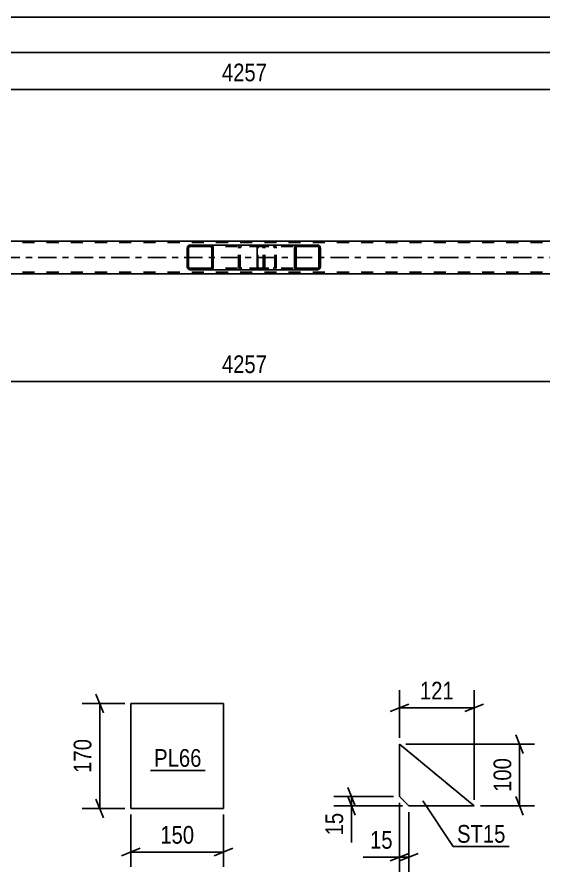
# Model space of a CAD drawing. Header units: millimetres. Extents: x 0 to 841, y 0 to 594.
# Drawn here: x 536.4 to 621.8, y 129.8 to 268.2 of the extents above; entities that cross this region are included whole.
import ezdxf

# ---------------------------------------------------------------- set-up
doc = ezdxf.new("R2010")
doc.units = ezdxf.units.MM
doc.linetypes.add('DXK_LINE_DOT2', pattern=[3.9198, 1.9599, -1.9599])
doc.linetypes.add('DXK_LINE_DOT3', pattern=[5.9187, 2.979, -0.9799, 0.9799, -0.9799])
doc.styles.add('Arial Narrow', font='ARIALN.TTF', dxfattribs={"height": 0.2})

# ---------------------------------------------------------------- blocks, each defined once
blk = doc.blocks.new('Part-272366397-4749 - 4733')
at = {"color": 2, "linetype": 'Continuous'}
for p, q in [((598.41, 150.48), (598.41, 141.98)), ((610.5, 140.48), (598.41, 150.48)), ((598.41, 150.48), (598.41, 150.48)), ((598.41, 141.98), (599.91, 140.48)), ((598.41, 141.98), (598.41, 141.98)), ((599.91, 140.48), (610.5, 140.48))]:
    blk.add_line(p, q, dxfattribs=at)
at = {"color": 7, "linetype": 'DXK_LINE_DOT2'}
for p, q in [((598.41, 141.98), (598.41, 150.48)), ((610.5, 140.48), (598.41, 150.48)), ((598.41, 141.98), (599.91, 140.48))]:
    blk.add_line(p, q, dxfattribs=at)
blk = doc.blocks.new('Part-272366397-2436 - 2415')
at = {"color": 7, "linetype": 'DXK_LINE_DOT2'}
for p, q in [((754.86, 231.68), (95.95, 231.68)), ((754.86, 226.88), (95.95, 226.88))]:
    blk.add_line(p, q, dxfattribs=at)
at = {"color": 2, "linetype": 'Continuous'}
for p, q in [((657.62, 231.92), (493.35, 231.92)), ((754.86, 226.64), (237.94, 226.64))]:
    blk.add_line(p, q, dxfattribs=at)
at = {"color": 7, "linetype": 'DXK_LINE_DOT3'}
blk.add_line((95.95, 229.28), (754.86, 229.28), dxfattribs=at)
blk = doc.blocks.new('Part-272366397-2579 - 2415')
at = {"linetype": 'Continuous'}
h = blk.add_hatch(dxfattribs=at)
h.set_pattern_fill('', scale=0.7, style=0, pattern_type=0)
h.set_pattern_definition([(45, (585.5507, 230.9796), (-1.57154, 1.57154), [])])
h.paths.add_polyline_path([(585.59, 230.8), (585.55, 230.98), (585.44, 231.14), (585.28, 231.24), (585.09, 231.28), (581.9, 231.28), (581.71, 231.24), (581.55, 231.14), (581.44, 230.98), (581.4, 230.8), (581.4, 227.76), (581.44, 227.57), (581.55, 227.42), (581.71, 227.31), (581.9, 227.28), (585.09, 227.28), (585.28, 227.31), (585.44, 227.42), (585.55, 227.57), (585.59, 227.76)])
h.paths.add_polyline_path([(585.32, 227.66), (585.26, 227.59), (585.18, 227.53), (585.09, 227.52), (581.9, 227.52), (581.81, 227.53), (581.72, 227.59), (581.67, 227.66), (581.65, 227.76), (581.65, 230.8), (581.67, 230.89), (581.72, 230.97), (581.81, 231.02), (581.9, 231.04), (585.09, 231.04), (585.18, 231.02), (585.26, 230.97), (585.32, 230.89), (585.34, 230.8), (585.34, 227.76)])
at = {"color": 2, "linetype": 'Continuous'}
for p, q in [((575.35, 230.98), (575.41, 231.14)), ((575.41, 231.14), (575.5, 231.24)), ((575.5, 231.24), (575.6, 231.28)), ((581.9, 231.28), (575.6, 231.28)), ((581.9, 231.28), (581.71, 231.24)), ((581.9, 231.28), (585.09, 231.28)), ((585.28, 231.24), (585.09, 231.28)), ((575.33, 230.8), (575.35, 230.98)), ((575.33, 227.76), (575.33, 230.8)), ((581.44, 230.98), (581.4, 230.8)), ((581.4, 227.76), (581.4, 230.8)), ((581.65, 230.8), (581.67, 230.89)), ((581.65, 227.76), (581.65, 230.8)), ((581.67, 230.89), (581.72, 230.97)), ((581.72, 230.97), (581.81, 231.02)), ((581.81, 231.02), (581.9, 231.04)), ((581.9, 231.04), (585.09, 231.04)), ((585.09, 231.04), (585.18, 231.02)), ((585.18, 231.02), (585.26, 230.97)), ((585.26, 230.97), (585.32, 230.89)), ((585.32, 230.89), (585.34, 230.8)), ((585.34, 227.76), (585.34, 230.8)), ((585.59, 230.8), (585.55, 230.98)), ((585.59, 227.76), (585.59, 230.8)), ((575.35, 227.57), (575.33, 227.76)), ((575.41, 227.42), (575.35, 227.57)), ((575.5, 227.31), (575.41, 227.42)), ((575.6, 227.28), (575.5, 227.31)), ((581.9, 227.28), (575.6, 227.28)), ((581.4, 227.76), (581.44, 227.57)), ((581.67, 227.66), (581.65, 227.76)), ((581.72, 227.59), (581.67, 227.66)), ((581.71, 227.31), (581.9, 227.28)), ((581.81, 227.53), (581.72, 227.59)), ((581.9, 227.52), (581.81, 227.53)), ((581.9, 227.52), (585.09, 227.52)), ((581.9, 227.28), (585.09, 227.28)), ((585.18, 227.53), (585.09, 227.52)), ((585.09, 227.28), (585.28, 227.31)), ((585.26, 227.59), (585.18, 227.53)), ((585.32, 227.66), (585.26, 227.59)), ((585.34, 227.76), (585.32, 227.66)), ((585.55, 227.57), (585.59, 227.76))]:
    blk.add_line(p, q, dxfattribs=at)
at = {"color": 7, "linetype": 'DXK_LINE_DOT2'}
for p, q in [((576.59, 231.04), (576.59, 231.28)), ((577.94, 231.28), (578.13, 231.24)), ((585.09, 231.28), (581.9, 231.28)), ((575.48, 230.89), (575.47, 230.8)), ((575.47, 227.76), (575.47, 230.8)), ((575.51, 230.97), (575.48, 230.89)), ((575.55, 231.02), (575.51, 230.97)), ((575.6, 231.04), (575.55, 231.02)), ((585.09, 231.04), (575.6, 231.04)), ((578.03, 231.02), (577.94, 231.04)), ((578.11, 230.97), (578.03, 231.02)), ((578.17, 230.89), (578.11, 230.97)), ((578.19, 230.8), (578.17, 230.89)), ((578.19, 227.76), (578.19, 230.8)), ((578.4, 230.98), (578.44, 230.8)), ((578.44, 227.76), (578.44, 230.8)), ((575.47, 227.76), (575.48, 227.66)), ((575.48, 227.66), (575.51, 227.59)), ((575.51, 227.59), (575.55, 227.53)), ((575.55, 227.53), (575.6, 227.52)), ((585.09, 227.52), (575.6, 227.52)), ((577.94, 227.28), (575.6, 227.28)), ((576.59, 227.28), (576.59, 227.52)), ((577.94, 227.52), (578.03, 227.53)), ((578.13, 227.31), (577.94, 227.28)), ((578.03, 227.53), (578.11, 227.59)), ((578.11, 227.59), (578.17, 227.66)), ((578.17, 227.66), (578.19, 227.76)), ((578.44, 227.76), (578.4, 227.57)), ((585.09, 227.28), (581.9, 227.28))]:
    blk.add_line(p, q, dxfattribs=at)
for centre, start, end in [((577.95, 230.78), 23.8494, 68.8059), ((577.95, 227.77), 291.1941, 336.1506)]:
    blk.add_arc(centre, 0.492, start, end, dxfattribs=at)
at = {"color": 2, "linetype": 'Continuous'}
for centre, start, end in [((581.89, 230.78), 111.1941, 156.1506), ((585.1, 230.78), 23.8494, 68.8059), ((581.89, 227.77), 203.8494, 248.8059), ((585.1, 227.77), 291.1941, 336.1506)]:
    blk.add_arc(centre, 0.492, start, end, dxfattribs=at)
blk = doc.blocks.new('Part-272366397-2578 - 2415')
at = {"linetype": 'Continuous'}
h = blk.add_hatch(dxfattribs=at)
h.set_pattern_fill('', scale=0.7, style=0, pattern_type=0)
h.set_pattern_definition([(45, (568.2055, 230.9796), (-1.57154, 1.57154), [])])
h.paths.add_polyline_path([(568.24, 230.8), (568.21, 230.98), (568.09, 231.14), (567.93, 231.24), (567.73, 231.28), (564.5, 231.28), (564.3, 231.24), (564.14, 231.14), (564.03, 230.98), (563.99, 230.8), (563.99, 227.76), (564.03, 227.57), (564.14, 227.42), (564.3, 227.31), (564.5, 227.28), (567.73, 227.28), (567.93, 227.31), (568.09, 227.42), (568.21, 227.57), (568.24, 227.76)])
h.paths.add_polyline_path([(567.97, 227.66), (567.91, 227.59), (567.83, 227.53), (567.73, 227.52), (564.5, 227.52), (564.4, 227.53), (564.32, 227.59), (564.26, 227.66), (564.24, 227.76), (564.24, 230.8), (564.26, 230.89), (564.32, 230.97), (564.4, 231.02), (564.5, 231.04), (567.73, 231.04), (567.83, 231.02), (567.91, 230.97), (567.97, 230.89), (567.99, 230.8), (567.99, 227.76)])
at = {"color": 2, "linetype": 'Continuous'}
for p, q in [((564.5, 231.28), (564.3, 231.24)), ((564.5, 231.28), (567.73, 231.28)), ((575.6, 231.28), (567.73, 231.28)), ((567.93, 231.24), (567.73, 231.28)), ((564.03, 230.98), (563.99, 230.8)), ((563.99, 227.76), (563.99, 230.8)), ((564.24, 230.8), (564.26, 230.89)), ((564.24, 227.76), (564.24, 230.8)), ((564.26, 230.89), (564.32, 230.97)), ((564.32, 230.97), (564.4, 231.02)), ((564.4, 231.02), (564.5, 231.04)), ((564.5, 231.04), (567.73, 231.04)), ((567.73, 231.04), (567.83, 231.02)), ((567.83, 231.02), (567.91, 230.97)), ((567.91, 230.97), (567.97, 230.89)), ((567.97, 230.89), (567.99, 230.8)), ((567.99, 227.76), (567.99, 230.8)), ((568.24, 230.8), (568.21, 230.98)), ((568.24, 227.76), (568.24, 230.8)), ((563.99, 227.76), (564.03, 227.57)), ((564.26, 227.66), (564.24, 227.76)), ((564.32, 227.59), (564.26, 227.66)), ((564.3, 227.31), (564.5, 227.28)), ((564.4, 227.53), (564.32, 227.59)), ((564.5, 227.52), (564.4, 227.53)), ((564.5, 227.52), (567.73, 227.52)), ((564.5, 227.28), (567.73, 227.28)), ((567.83, 227.53), (567.73, 227.52)), ((567.73, 227.28), (567.93, 227.31)), ((575.6, 227.28), (567.73, 227.28)), ((567.91, 227.59), (567.83, 227.53)), ((567.97, 227.66), (567.91, 227.59)), ((567.99, 227.76), (567.97, 227.66)), ((568.21, 227.57), (568.24, 227.76))]:
    blk.add_line(p, q, dxfattribs=at)
at = {"color": 7, "linetype": 'DXK_LINE_DOT2'}
for p, q in [((567.73, 231.28), (564.5, 231.28)), ((572.65, 231.24), (572.85, 231.28)), ((576.08, 231.28), (572.85, 231.28)), ((576.08, 231.28), (576.28, 231.24)), ((576.08, 231.04), (564.5, 231.04)), ((572.34, 230.8), (572.38, 230.98)), ((572.34, 227.76), (572.34, 230.8)), ((572.61, 230.89), (572.59, 230.8)), ((572.59, 227.76), (572.59, 230.8)), ((572.67, 230.97), (572.61, 230.89)), ((572.67, 230.97), (572.69, 230.98)), ((572.69, 230.98), (572.75, 231.02)), ((572.75, 231.02), (572.85, 231.04)), ((576.18, 231.02), (576.08, 231.04)), ((576.26, 230.97), (576.18, 231.02)), ((576.32, 230.89), (576.26, 230.97)), ((576.34, 230.8), (576.32, 230.89)), ((576.34, 227.76), (576.34, 230.8)), ((576.55, 230.98), (576.59, 230.8)), ((576.59, 227.76), (576.59, 230.8)), ((576.08, 227.52), (564.5, 227.52)), ((567.73, 227.28), (564.5, 227.28)), ((572.38, 227.57), (572.34, 227.76)), ((572.59, 227.76), (572.61, 227.66)), ((572.61, 227.66), (572.67, 227.59)), ((572.85, 227.28), (572.65, 227.31)), ((572.67, 227.59), (572.69, 227.57)), ((572.69, 227.57), (572.75, 227.53)), ((572.75, 227.53), (572.85, 227.52)), ((576.08, 227.28), (572.85, 227.28)), ((576.08, 227.52), (576.18, 227.53)), ((576.28, 227.31), (576.08, 227.28)), ((576.18, 227.53), (576.26, 227.59)), ((576.26, 227.59), (576.32, 227.66)), ((576.32, 227.66), (576.34, 227.76)), ((576.59, 227.76), (576.55, 227.57))]:
    blk.add_line(p, q, dxfattribs=at)
at = {"color": 2, "linetype": 'Continuous'}
for centre, start, end in [((564.48, 230.78), 110.7583, 155.68), ((567.75, 230.78), 24.32, 69.2417), ((564.48, 227.78), 204.32, 249.2417), ((567.75, 227.78), 290.7583, 335.68)]:
    blk.add_arc(centre, 0.496, start, end, dxfattribs=at)
at = {"color": 7, "linetype": 'DXK_LINE_DOT2'}
for centre, start, end in [((572.83, 230.78), 110.7583, 155.68), ((576.1, 230.78), 24.32, 69.2417), ((572.83, 227.78), 204.32, 249.2417), ((576.1, 227.78), 290.7583, 335.68)]:
    blk.add_arc(centre, 0.496, start, end, dxfattribs=at)
blk = doc.blocks.new('Part-272366397-4706 - 4702')
at = {"color": 2, "linetype": 'Continuous'}
for p, q in [((554.89, 157.07), (569.89, 157.07)), ((554.89, 157.07), (554.89, 140.07)), ((569.89, 157.07), (569.89, 140.07)), ((554.89, 140.07), (569.89, 140.07))]:
    blk.add_line(p, q, dxfattribs=at)
blk = doc.blocks.new('StraightDimension-272366397-4785 - 4733')
at = {"color": 7, "linetype": 'Continuous'}
for p, q in [((617.25, 151.98), (618.45, 148.98)), ((599.41, 150.48), (620.25, 150.48)), ((617.85, 140.48), (617.85, 150.48)), ((618.45, 138.98), (617.25, 141.98)), ((611.5, 140.48), (620.25, 140.48))]:
    blk.add_line(p, q, dxfattribs=at)
at = {"color": 0}
blk.add_wipeout([(617.1, 148.82), (612.9, 148.82), (612.9, 142.14), (617.1, 142.14)], dxfattribs=at)
at = {"color": 3, "style": 'Arial Narrow'}
blk.add_text('100', height=2.863, rotation=90.0002, dxfattribs=at).set_placement((616.5, 142.74))
blk = doc.blocks.new('StraightDimension-272366397-4751 - 4733')
at = {"color": 7, "linetype": 'Continuous'}
for p, q in [((598.41, 140.98), (598.41, 129.79)), ((599.91, 139.48), (599.91, 129.79)), ((598.41, 132.19), (592.5, 132.19)), ((598.41, 132.19), (592.5, 132.19)), ((596.91, 131.59), (599.91, 132.79)), ((601.41, 132.79), (598.41, 131.59)), ((598.41, 132.19), (599.91, 132.19))]:
    blk.add_line(p, q, dxfattribs=at)
at = {"color": 0}
blk.add_wipeout([(597.88, 132.94), (597.88, 137.14), (593.03, 137.14), (593.03, 132.94)], dxfattribs=at)
at = {"color": 3, "style": 'Arial Narrow'}
blk.add_text('15', height=2.863, dxfattribs=at).set_placement((593.63, 133.54))
blk = doc.blocks.new('StraightDimension-272366397-4764 - 4733')
at = {"color": 7, "linetype": 'Continuous'}
for p, q in [((598.41, 151.48), (598.41, 159.21)), ((610.5, 141.48), (610.5, 159.21)), ((596.91, 155.76), (599.91, 156.96)), ((612, 156.96), (609, 155.76)), ((598.41, 156.36), (610.5, 156.36))]:
    blk.add_line(p, q, dxfattribs=at)
at = {"color": 0}
blk.add_wipeout([(607.79, 157.11), (607.79, 161.31), (601.11, 161.31), (601.11, 157.11)], dxfattribs=at)
at = {"color": 3, "style": 'Arial Narrow'}
blk.add_text('121', height=2.863, dxfattribs=at).set_placement((601.71, 157.71))
blk = doc.blocks.new('StraightDimension-272366397-4774 - 4733')
at = {"color": 7, "linetype": 'Continuous'}
for p, q in [((590.02, 143.48), (591.22, 140.48)), ((597.41, 141.98), (587.77, 141.98)), ((591.22, 138.98), (590.02, 141.98)), ((590.62, 140.48), (590.62, 141.98)), ((598.91, 140.48), (587.77, 140.48)), ((590.62, 140.48), (590.62, 134.57)), ((590.62, 140.48), (590.62, 134.57))]:
    blk.add_line(p, q, dxfattribs=at)
at = {"color": 0}
blk.add_wipeout([(589.87, 139.95), (585.67, 139.95), (585.67, 135.1), (589.87, 135.1)], dxfattribs=at)
at = {"color": 3, "style": 'Arial Narrow'}
blk.add_text('15', height=2.863, rotation=90.0002, dxfattribs=at).set_placement((589.27, 135.7))
blk = doc.blocks.new('StraightDimension-272366397-2657 - 2415')
at = {"color": 7, "linetype": 'Continuous'}
blk.add_line((87.33, 262.43), (763.48, 262.43), dxfattribs=at)
blk = doc.blocks.new('StraightDimension-272366397-2701 - 2415')
at = {"color": 7, "linetype": 'Continuous'}
blk.add_line((488.15, 209.2), (658.42, 209.2), dxfattribs=at)
at = {"color": 0}
blk.add_wipeout([(577.54, 209.95), (577.54, 214.15), (569.03, 214.15), (569.03, 209.95)], dxfattribs=at)
at = {"color": 3, "style": 'Arial Narrow'}
blk.add_text('4257', height=2.863, dxfattribs=at).set_placement((569.63, 210.55))
blk = doc.blocks.new('StraightDimension-272366397-2715 - 2415')
at = {"color": 7, "linetype": 'Continuous'}
blk.add_line((86.69, 268.18), (764.12, 268.18), dxfattribs=at)
blk = doc.blocks.new('StraightDimension-272366397-2735 - 2415')
at = {"color": 7, "linetype": 'Continuous'}
blk.add_line((488.15, 256.44), (658.42, 256.44), dxfattribs=at)
at = {"color": 0}
blk.add_wipeout([(577.54, 257.19), (577.54, 261.39), (569.03, 261.39), (569.03, 257.19)], dxfattribs=at)
at = {"color": 3, "style": 'Arial Narrow'}
blk.add_text('4257', height=2.863, dxfattribs=at).set_placement((569.63, 257.79))
blk = doc.blocks.new('StraightDimension-272366397-4708 - 4702')
at = {"color": 7, "linetype": 'Continuous'}
for p, q in [((550.43, 155.57), (549.23, 158.57)), ((553.89, 157.07), (546.98, 157.07)), ((549.83, 140.07), (549.83, 157.07)), ((549.23, 141.57), (550.43, 138.57)), ((553.89, 140.07), (546.98, 140.07))]:
    blk.add_line(p, q, dxfattribs=at)
at = {"color": 0}
blk.add_wipeout([(549.08, 151.92), (544.88, 151.92), (544.88, 145.23), (549.08, 145.23)], dxfattribs=at)
at = {"color": 3, "style": 'Arial Narrow'}
blk.add_text('170', height=2.863, rotation=90.0002, dxfattribs=at).set_placement((548.48, 145.83))
blk = doc.blocks.new('StraightDimension-272366397-4719 - 4702')
at = {"color": 7, "linetype": 'Continuous'}
for p, q in [((554.89, 139.07), (554.89, 130.61)), ((569.89, 139.07), (569.89, 130.61)), ((556.39, 133.61), (553.39, 132.41)), ((554.89, 133.01), (569.89, 133.01)), ((568.39, 132.41), (571.39, 133.61))]:
    blk.add_line(p, q, dxfattribs=at)
at = {"color": 0}
blk.add_wipeout([(565.74, 133.76), (565.74, 137.96), (559.05, 137.96), (559.05, 133.76)], dxfattribs=at)
at = {"color": 3, "style": 'Arial Narrow'}
blk.add_text('150', height=2.863, dxfattribs=at).set_placement((559.65, 134.36))
blk = doc.blocks.new('Mark-272366397-4745 - 4733')
at = {"color": 0}
blk.add_wipeout([(615.57, 134.52), (615.57, 137.52), (607.72, 137.52), (607.72, 134.52)], dxfattribs=at)
blk.add_wipeout([(615.57, 134.52), (615.57, 137.52), (607.72, 137.52), (607.72, 134.52)], dxfattribs=at)
at = {"color": 30, "linetype": 'Continuous'}
for p, q in [((602.16, 141.32), (607.12, 133.92)), ((607.12, 133.92), (616.17, 133.92))]:
    blk.add_line(p, q, dxfattribs=at)
at = {"color": 3, "style": 'Arial Narrow'}
blk.add_text('ST15', height=2.863, dxfattribs=at).set_placement((607.72, 134.52))
blk = doc.blocks.new('Mark-272366397-4704 - 4702')
at = {"color": 0}
blk.add_wipeout([(566.32, 146.81), (566.32, 149.81), (558.65, 149.81), (558.65, 146.81)], dxfattribs=at)
blk.add_wipeout([(566.32, 146.81), (566.32, 149.81), (558.65, 149.81), (558.65, 146.81)], dxfattribs=at)
at = {"color": 30, "linetype": 'Continuous'}
blk.add_line((558.05, 146.21), (566.92, 146.21), dxfattribs=at)
at = {"color": 3, "style": 'Arial Narrow'}
blk.add_text('PL66', height=2.863, dxfattribs=at).set_placement((558.65, 146.81))

msp = doc.modelspace()

# ---------------------------------------------------------------- block references
for name in ['StraightDimension-272366397-2657 - 2415', 'Part-272366397-2436 - 2415', 'Part-272366397-2578 - 2415', 'Part-272366397-2579 - 2415', 'StraightDimension-272366397-2701 - 2415', 'StraightDimension-272366397-4708 - 4702', 'Part-272366397-4706 - 4702', 'Part-272366397-4749 - 4733']:
    msp.add_blockref(name, (0, 0))

# ---------------------------------------------------------------- next in the draw order: block references
for name in ['StraightDimension-272366397-2715 - 2415', 'StraightDimension-272366397-4785 - 4733', 'Mark-272366397-4704 - 4702', 'StraightDimension-272366397-4719 - 4702']:
    msp.add_blockref(name, (0, 0))

# ---------------------------------------------------------------- next in the draw order: block references
for name in ['StraightDimension-272366397-2735 - 2415', 'StraightDimension-272366397-4751 - 4733']:
    msp.add_blockref(name, (0, 0))

# ---------------------------------------------------------------- next in the draw order: block references
msp.add_blockref('StraightDimension-272366397-4764 - 4733', (0, 0))

# ---------------------------------------------------------------- next in the draw order: block references
for name in ['StraightDimension-272366397-4774 - 4733', 'Mark-272366397-4745 - 4733']:
    msp.add_blockref(name, (0, 0))

doc.saveas('drawing.dxf')
